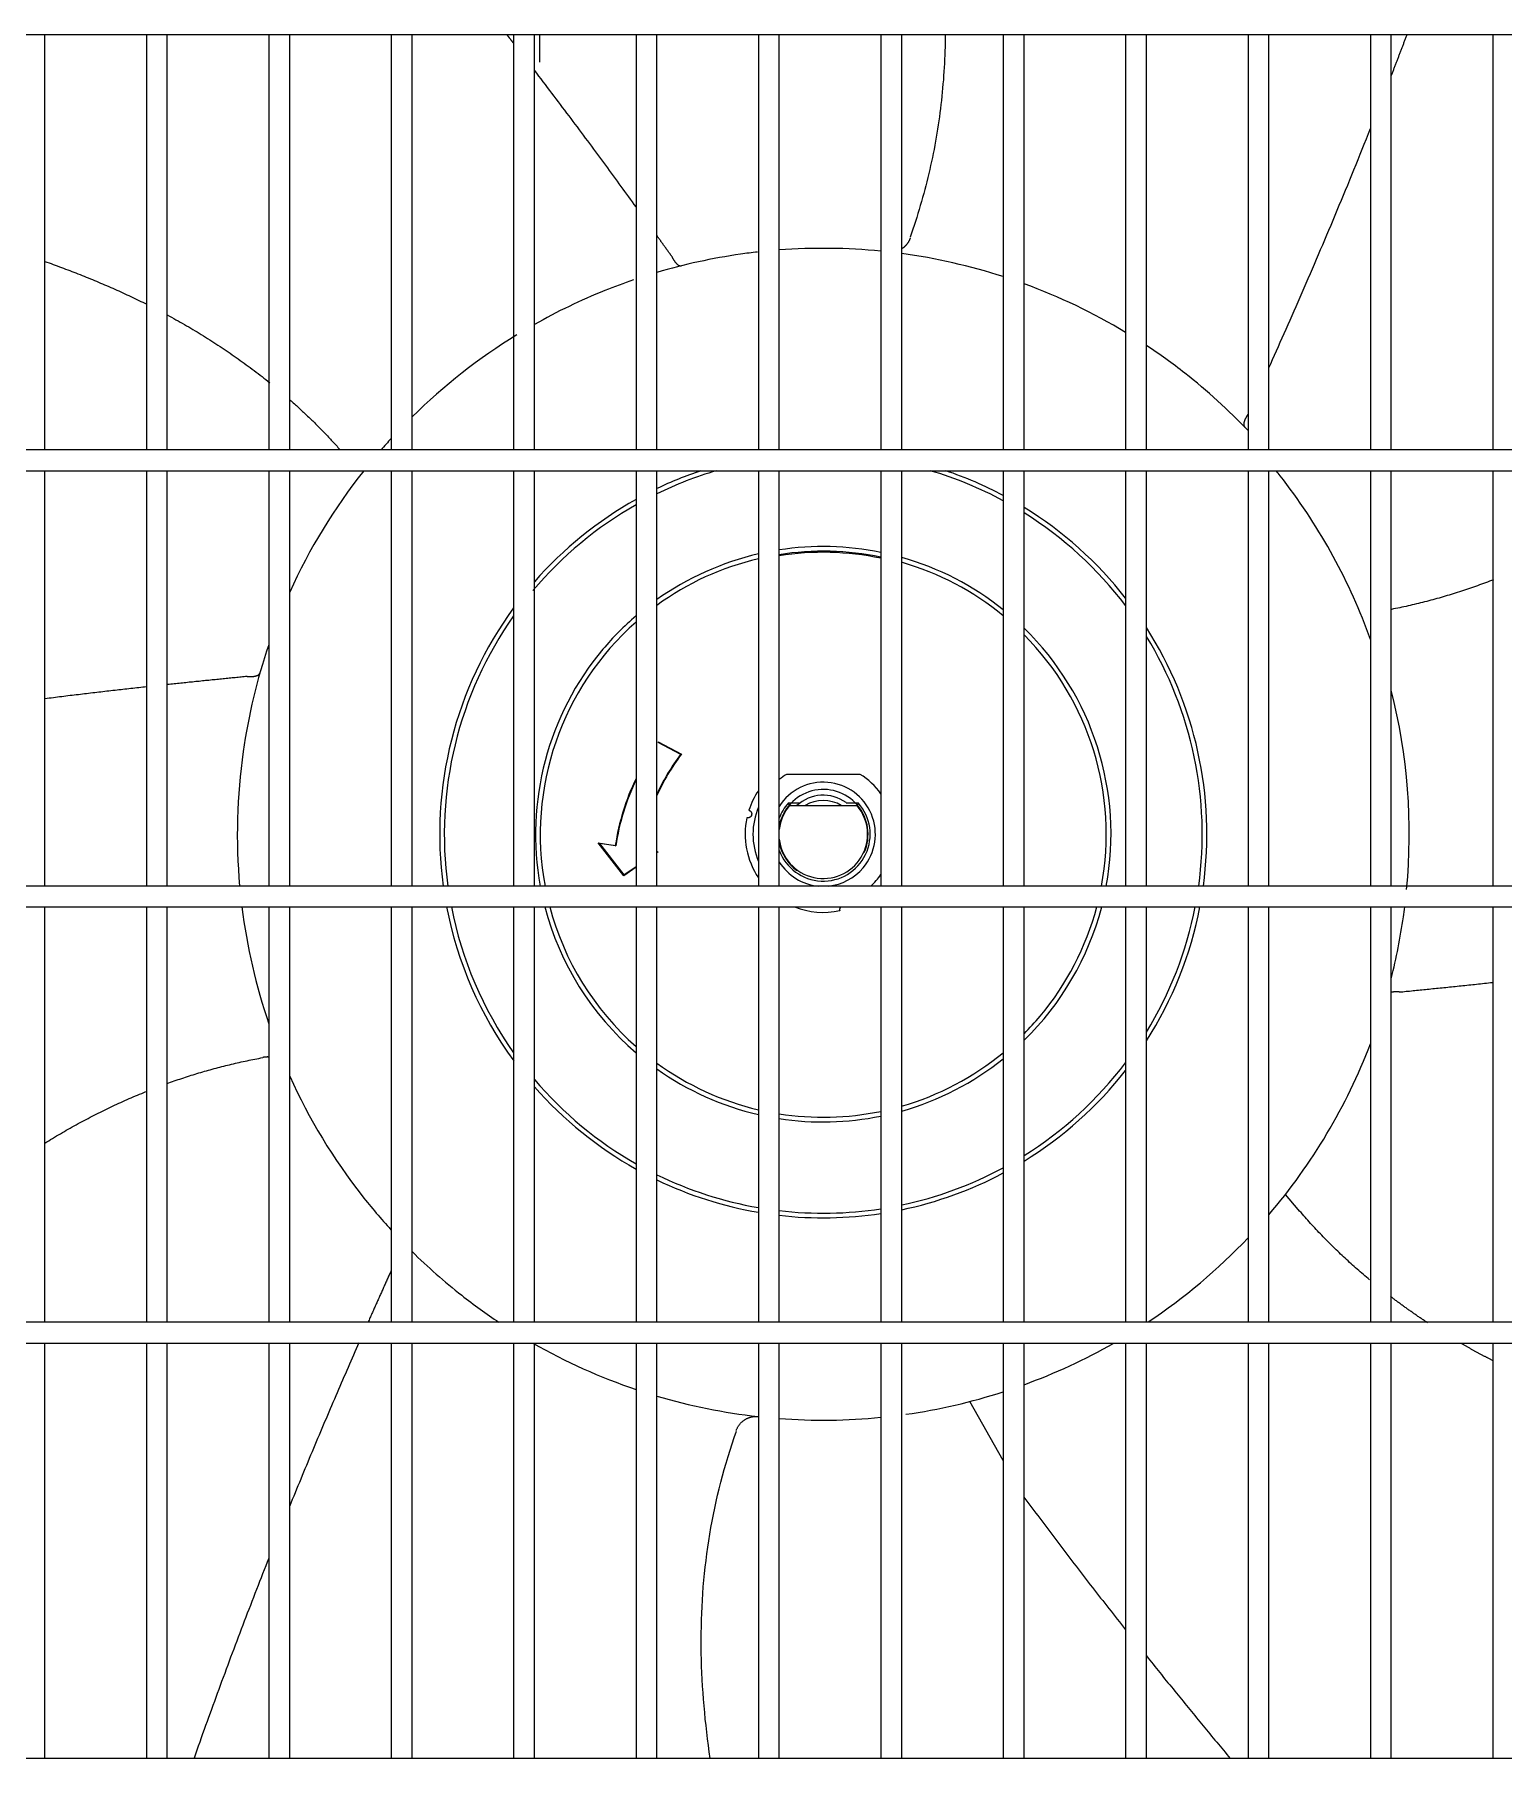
# Model space of a CAD drawing. Header units: millimetres. Extents: x 0 to 504600, y 0 to 118800.
# Drawn here: x 434281.5 to 434563.5, y 45893.9 to 46224.9 of the extents above; entities that cross this region are included whole.
import ezdxf

# ---------------------------------------------------------------- set-up
doc = ezdxf.new("R2010")
doc.units = ezdxf.units.MM
doc.header["$LTSCALE"] = 200
doc.layers.add('LG-AIRCON', color=240, linetype='Continuous')

# ---------------------------------------------------------------- blocks, each defined once
blk = doc.blocks.new('UXC')
at = {"layer": 'LG-AIRCON', "color": 0}
for p, q in [((-393.71, 546.5), (351.81, 546.5)), ((-148.2, 466.74), (-148.2, 546.5)), ((-128.7, 546.5), (-128.7, 466.74)), ((-124.7, 466.74), (-124.7, 546.5)), ((-105.2, 546.5), (-105.2, 466.74)), ((-101.2, 466.74), (-101.2, 546.5)), ((-81.7, 546.5), (-81.7, 466.74)), ((-77.7, 466.74), (-77.7, 546.5)), ((-58.2, 546.5), (-58.2, 466.74)), ((-54.2, 466.74), (-54.2, 546.5)), ((-34.7, 546.5), (-34.7, 466.74)), ((-30.7, 466.74), (-30.7, 546.5)), ((-11.2, 546.5), (-11.2, 466.74)), ((-7.2, 466.74), (-7.2, 546.5)), ((12.3, 546.5), (12.3, 466.74)), ((16.3, 466.74), (16.3, 546.5)), ((35.8, 546.5), (35.8, 466.74)), ((39.8, 466.74), (39.8, 546.5)), ((59.3, 546.5), (59.3, 466.74)), ((63.3, 466.74), (63.3, 546.5)), ((82.8, 546.5), (82.8, 466.74)), ((86.8, 466.74), (86.8, 546.5)), ((106.3, 546.5), (106.3, 466.74)), ((110.3, 466.74), (110.3, 546.5)), ((129.8, 546.5), (129.8, 466.74)), ((-54.2, 489.29), (-47.79, 477.97)), ((351.81, 466.75), (-393.71, 466.75)), ((-393.71, 462.75), (351.81, 462.75)), ((-148.2, 383), (-148.2, 462.75)), ((-128.7, 462.75), (-128.7, 383)), ((-124.7, 383), (-124.7, 462.75)), ((-105.2, 462.75), (-105.2, 383)), ((-101.2, 383), (-101.2, 462.75)), ((-82.05, 462.75), (-82, 462.7)), ((-81.7, 462.75), (-81.7, 383)), ((-77.7, 383), (-77.7, 462.75)), ((-58.2, 462.75), (-58.2, 383)), ((-54.2, 383), (-54.2, 462.75)), ((-34.7, 462.75), (-34.7, 383)), ((-30.7, 383), (-30.7, 462.75)), ((-11.2, 462.75), (-11.2, 383)), ((-7.2, 383), (-7.2, 462.75)), ((12.3, 462.75), (12.3, 383)), ((16.3, 383), (16.3, 462.75)), ((35.8, 462.75), (35.8, 383)), ((39.8, 383), (39.8, 462.75)), ((59.3, 462.75), (59.3, 383)), ((63.3, 383), (63.3, 462.75)), ((82.8, 462.75), (82.8, 383)), ((86.8, 383), (86.8, 462.75)), ((106.3, 462.75), (106.3, 383)), ((110.3, 383), (110.3, 462.75)), ((129.8, 462.75), (129.8, 383)), ((351.81, 383), (-393.71, 383)), ((-393.71, 379), (351.81, 379)), ((-148.2, 299.25), (-148.2, 379)), ((-128.7, 379), (-128.7, 299.25)), ((-124.7, 299.25), (-124.7, 379)), ((-105.2, 379), (-105.2, 299.25)), ((-101.2, 299.25), (-101.2, 379)), ((-81.7, 379), (-81.7, 299.25)), ((-77.7, 299.25), (-77.7, 379)), ((-58.2, 379), (-58.2, 299.25)), ((-54.2, 299.25), (-54.2, 379)), ((-34.7, 379), (-34.7, 299.25)), ((-30.7, 299.25), (-30.7, 379)), ((-11.2, 379), (-11.2, 299.25)), ((-7.2, 299.25), (-7.2, 379)), ((12.3, 379), (12.3, 299.25)), ((16.3, 299.25), (16.3, 379)), ((35.8, 379), (35.8, 299.25)), ((39.8, 299.25), (39.8, 379)), ((59.3, 379), (59.3, 299.25)), ((63.3, 299.25), (63.3, 379)), ((82.8, 379), (82.8, 299.25)), ((86.8, 299.25), (86.8, 379)), ((106.3, 379), (106.3, 299.25)), ((110.3, 299.25), (110.3, 379)), ((129.8, 379), (129.8, 299.25)), ((16.3, 375.38), (18.65, 377.01)), ((18.62, 376.87), (16.3, 375.26)), ((18.65, 377.01), (18.62, 376.87)), ((23.3, 370.81), (18.62, 376.87)), ((18.65, 377.01), (23.54, 370.67)), ((12.07, 372.44), (12.3, 372.6)), ((12.34, 372.5), (12.07, 372.44)), ((12.3, 372.41), (12.07, 372.44)), ((20.19, 371.29), (23.3, 370.81)), ((20.28, 371.18), (20.19, 371.29)), ((23.54, 370.67), (20.28, 371.18)), ((23.54, 370.67), (23.3, 370.81)), ((-24.05, 363.05), (-26.36, 363.05)), ((-13.17, 363.55), (-26.13, 363.55)), ((-12.94, 363.05), (-15.15, 363.05)), ((-26.72, 357.55), (-12.58, 357.55)), ((7.73, 353.71), (7.58, 353.68)), ((12.05, 351.3), (7.58, 353.68)), ((7.73, 353.71), (12.02, 351.43)), ((12.05, 351.3), (12.02, 351.43)), ((351.81, 299.25), (-393.71, 299.25)), ((-107.99, 301.03), (-107.38, 300.24)), ((-393.71, 295.25), (351.81, 295.25)), ((-148.2, 215.51), (-148.2, 295.26)), ((-128.7, 295.26), (-128.7, 215.51)), ((-124.7, 215.51), (-124.7, 295.26)), ((-105.2, 295.26), (-105.2, 215.51)), ((-101.2, 215.51), (-101.2, 295.26)), ((-81.7, 295.26), (-81.7, 215.51)), ((-77.7, 215.51), (-77.7, 295.26)), ((-58.2, 295.26), (-58.2, 215.51)), ((-54.2, 215.51), (-54.2, 295.26)), ((-34.7, 295.26), (-34.7, 215.51)), ((-30.7, 215.51), (-30.7, 295.26)), ((-11.2, 295.26), (-11.2, 215.51)), ((-7.2, 215.51), (-7.2, 295.26)), ((12.3, 295.26), (12.3, 215.51)), ((16.3, 215.51), (16.3, 295.26)), ((35.8, 295.26), (35.8, 215.51)), ((39.8, 215.51), (39.8, 295.26)), ((59.3, 295.26), (59.3, 215.51)), ((63.3, 215.51), (63.3, 295.26)), ((82.8, 295.26), (82.8, 215.51)), ((86.8, 215.51), (86.8, 295.26)), ((106.3, 295.26), (106.3, 215.51)), ((110.3, 215.51), (110.3, 295.26)), ((129.8, 295.26), (129.8, 215.51)), ((34.83, 215.5), (34.83, 220.83)), ((351.81, 215.5), (-393.71, 215.5))]:
    blk.add_line(p, q, dxfattribs=at)
for points in [[(-81.69, 526.83), (-82.01, 527.23), (-82.32, 527.63), (-82.64, 528.03), (-82.96, 528.42), (-83.28, 528.82), (-83.6, 529.22), (-83.92, 529.61), (-84.24, 530.01), (-84.56, 530.4), (-84.87, 530.8), (-85.19, 531.2), (-85.51, 531.59), (-85.83, 531.99), (-86.16, 532.38), (-86.48, 532.78), (-86.8, 533.17), (-87.12, 533.57), (-87.44, 533.96), (-87.76, 534.36), (-88.08, 534.75), (-88.4, 535.15), (-88.73, 535.54), (-89.05, 535.94), (-89.37, 536.33), (-89.69, 536.72), (-90.01, 537.12), (-90.34, 537.51), (-90.66, 537.9), (-90.98, 538.29), (-91.3, 538.69), (-91.63, 539.08), (-91.95, 539.47), (-92.27, 539.86), (-92.59, 540.25), (-92.92, 540.64), (-93.24, 541.03), (-93.56, 541.42), (-93.88, 541.81), (-94.21, 542.2), (-94.53, 542.59), (-94.85, 542.98), (-95.18, 543.37), (-95.5, 543.76), (-95.83, 544.15), (-96.15, 544.54), (-96.48, 544.93), (-96.81, 545.33), (-97.14, 545.72), (-97.47, 546.11), (-97.79, 546.5)], [(2.04, 546.52), (2.23, 545.26), (2.4, 544), (2.56, 542.74), (2.72, 541.48), (2.86, 540.21), (3, 538.95), (3.12, 537.68), (3.24, 536.42), (3.34, 535.15), (3.44, 533.88), (3.52, 532.61), (3.59, 531.35), (3.65, 530.08), (3.7, 528.81), (3.74, 527.54), (3.77, 526.26), (3.79, 524.99), (3.79, 523.72), (3.78, 522.45), (3.76, 521.18), (3.73, 519.91), (3.68, 518.64), (3.63, 517.37), (3.56, 516.09), (3.47, 514.82), (3.38, 513.56), (3.27, 512.29), (3.14, 511.02), (3.01, 509.75), (2.86, 508.49), (2.7, 507.22), (2.52, 505.96), (2.33, 504.7), (2.13, 503.44), (1.91, 502.19), (1.68, 500.93), (1.44, 499.68), (1.18, 498.43), (0.91, 497.19), (0.63, 495.95), (0.33, 494.71), (0.02, 493.47), (-0.31, 492.24), (-0.65, 491.01), (-1.01, 489.78), (-1.37, 488.56), (-1.75, 487.34), (-2.15, 486.12), (-2.56, 484.9), (-2.98, 483.69)], [(86.8, 508.04), (87.1, 508.79), (87.4, 509.54), (87.69, 510.3), (87.99, 511.05), (88.28, 511.8), (88.58, 512.56), (88.88, 513.32), (89.17, 514.08), (89.46, 514.83), (89.76, 515.59), (90.05, 516.35), (90.35, 517.12), (90.64, 517.88), (90.93, 518.64), (91.23, 519.4), (91.52, 520.17), (91.81, 520.93), (92.1, 521.7), (92.39, 522.47), (92.68, 523.23), (92.97, 524), (93.26, 524.77), (93.55, 525.54), (93.84, 526.31), (94.13, 527.08), (94.42, 527.85), (94.7, 528.62), (94.99, 529.39), (95.28, 530.17), (95.57, 530.95), (95.86, 531.73), (96.14, 532.5), (96.42, 533.27), (96.7, 534.03), (96.98, 534.79), (97.26, 535.55), (97.54, 536.31), (97.82, 537.08), (98.09, 537.84), (98.37, 538.62), (98.66, 539.4), (98.94, 540.19), (99.22, 540.98), (99.51, 541.78), (99.79, 542.57), (100.07, 543.35), (100.35, 544.13), (100.62, 544.91), (100.89, 545.68), (101.16, 546.45)], [(-58.18, 496.33), (-58.55, 496.84), (-58.93, 497.35), (-59.31, 497.86), (-59.69, 498.37), (-60.07, 498.88), (-60.45, 499.38), (-60.83, 499.89), (-61.21, 500.4), (-61.59, 500.91), (-61.98, 501.42), (-62.36, 501.93), (-62.74, 502.44), (-63.13, 502.95), (-63.51, 503.46), (-63.9, 503.97), (-64.28, 504.48), (-64.67, 504.99), (-65.06, 505.5), (-65.45, 506.01), (-65.83, 506.52), (-66.22, 507.03), (-66.61, 507.54), (-67, 508.05), (-67.39, 508.56), (-67.78, 509.07), (-68.17, 509.58), (-68.56, 510.09), (-68.96, 510.6), (-69.35, 511.11), (-69.74, 511.62), (-70.14, 512.13), (-70.53, 512.64), (-70.92, 513.16), (-71.32, 513.67), (-71.71, 514.17), (-72.11, 514.68), (-72.51, 515.19), (-72.9, 515.7), (-73.3, 516.21), (-73.7, 516.72), (-74.09, 517.23), (-74.49, 517.74), (-74.89, 518.25), (-75.29, 518.76), (-75.69, 519.27), (-76.09, 519.78), (-76.49, 520.29), (-76.89, 520.79), (-77.29, 521.3), (-77.69, 521.81)], [(69.51, 466.71), (69.76, 467.29), (70.02, 467.88), (70.28, 468.46), (70.54, 469.05), (70.8, 469.64), (71.06, 470.24), (71.32, 470.83), (71.58, 471.43), (71.84, 472.03), (72.1, 472.64), (72.37, 473.24), (72.63, 473.85), (72.89, 474.45), (73.16, 475.06), (73.42, 475.68), (73.69, 476.29), (73.95, 476.91), (74.22, 477.53), (74.49, 478.15), (74.75, 478.77), (75.02, 479.39), (75.29, 480.02), (75.56, 480.64), (75.82, 481.27), (76.09, 481.9), (76.36, 482.53), (76.63, 483.17), (76.9, 483.8), (77.16, 484.44), (77.43, 485.08), (77.7, 485.72), (77.97, 486.36), (78.24, 487), (78.51, 487.64), (78.78, 488.29), (79.05, 488.94), (79.32, 489.59), (79.59, 490.24), (79.86, 490.89), (80.13, 491.54), (80.4, 492.19), (80.67, 492.85), (80.94, 493.5), (81.21, 494.16), (81.48, 494.82), (81.75, 495.48), (82.02, 496.14), (82.29, 496.8), (82.56, 497.46), (82.83, 498.13)], [(-2.95, 483.55), (-2.98, 483.44), (-3.02, 483.34), (-3.06, 483.24), (-3.11, 483.14), (-3.15, 483.04), (-3.2, 482.95), (-3.25, 482.86), (-3.31, 482.76), (-3.36, 482.67), (-3.42, 482.58), (-3.48, 482.5), (-3.55, 482.41), (-3.61, 482.33), (-3.68, 482.24), (-3.75, 482.16), (-3.82, 482.08), (-3.9, 482.01), (-3.98, 481.93), (-4.05, 481.86), (-4.14, 481.79), (-4.22, 481.72), (-4.3, 481.65), (-4.39, 481.59), (-4.48, 481.52), (-4.57, 481.47), (-4.66, 481.41), (-4.75, 481.35), (-4.85, 481.3), (-4.94, 481.25), (-5.04, 481.21), (-5.14, 481.16), (-5.24, 481.12), (-5.34, 481.08), (-5.44, 481.05), (-5.54, 481.01), (-5.64, 480.98), (-5.75, 480.95), (-5.85, 480.93), (-5.96, 480.91), (-6.06, 480.89), (-6.17, 480.87), (-6.27, 480.86), (-6.38, 480.85), (-6.49, 480.84), (-6.6, 480.83), (-6.7, 480.83), (-6.81, 480.83), (-6.91, 480.84), (-7.02, 480.84), (-7.13, 480.85)], [(-148.15, 470.11), (-148.03, 470.04), (-147.91, 469.98), (-147.79, 469.92), (-147.68, 469.86), (-147.56, 469.8), (-147.44, 469.74), (-147.32, 469.67), (-147.2, 469.61), (-147.08, 469.55), (-146.96, 469.49), (-146.84, 469.42), (-146.72, 469.36), (-146.6, 469.3), (-146.49, 469.24), (-146.37, 469.17), (-146.25, 469.11), (-146.13, 469.05), (-146.01, 468.98), (-145.89, 468.92), (-145.77, 468.86), (-145.66, 468.79), (-145.54, 468.73), (-145.42, 468.67), (-145.3, 468.6), (-145.18, 468.54), (-145.06, 468.47), (-144.95, 468.41), (-144.83, 468.34), (-144.71, 468.28), (-144.59, 468.22), (-144.48, 468.15), (-144.36, 468.09), (-144.24, 468.02), (-144.12, 467.96), (-144.01, 467.89), (-143.89, 467.83), (-143.77, 467.76), (-143.65, 467.69), (-143.54, 467.63), (-143.42, 467.56), (-143.3, 467.5), (-143.18, 467.43), (-143.07, 467.36), (-142.95, 467.3), (-142.83, 467.23), (-142.72, 467.17), (-142.6, 467.1), (-142.48, 467.03), (-142.37, 466.96), (-142.25, 466.9)], [(-135.73, 462.89), (-135.59, 462.79), (-135.44, 462.7), (-135.29, 462.6), (-135.15, 462.5), (-135, 462.41), (-134.85, 462.31), (-134.71, 462.21), (-134.56, 462.11), (-134.42, 462.02), (-134.27, 461.92), (-134.12, 461.82), (-133.98, 461.72), (-133.83, 461.62), (-133.69, 461.52), (-133.54, 461.42), (-133.4, 461.32), (-133.25, 461.22), (-133.11, 461.12), (-132.96, 461.02), (-132.82, 460.92), (-132.68, 460.82), (-132.53, 460.72), (-132.39, 460.62), (-132.24, 460.52), (-132.1, 460.42), (-131.96, 460.31), (-131.81, 460.21), (-131.67, 460.11), (-131.53, 460.01), (-131.39, 459.91), (-131.24, 459.8), (-131.1, 459.7), (-130.96, 459.6), (-130.81, 459.49), (-130.67, 459.39), (-130.53, 459.29), (-130.39, 459.18), (-130.25, 459.08), (-130.11, 458.97), (-129.96, 458.87), (-129.82, 458.76), (-129.68, 458.66), (-129.54, 458.55), (-129.4, 458.45), (-129.26, 458.34), (-129.12, 458.24), (-128.98, 458.13), (-128.84, 458.02), (-128.7, 457.92), (-128.56, 457.81)], [(63.29, 452.8), (63.38, 452.99), (63.46, 453.17), (63.55, 453.36), (63.63, 453.55), (63.72, 453.74), (63.8, 453.93), (63.89, 454.12), (63.97, 454.31), (64.06, 454.5), (64.15, 454.69), (64.23, 454.88), (64.32, 455.08), (64.41, 455.27), (64.49, 455.46), (64.58, 455.66), (64.67, 455.85), (64.76, 456.05), (64.84, 456.25), (64.93, 456.44), (65.02, 456.64), (65.11, 456.84), (65.2, 457.03), (65.29, 457.23), (65.38, 457.43), (65.47, 457.63), (65.56, 457.83), (65.64, 458.03), (65.73, 458.23), (65.82, 458.43), (65.91, 458.63), (66, 458.83), (66.09, 459.04), (66.18, 459.24), (66.28, 459.44), (66.37, 459.64), (66.46, 459.85), (66.55, 460.05), (66.64, 460.26), (66.73, 460.46), (66.83, 460.67), (66.92, 460.87), (67.01, 461.08), (67.1, 461.29), (67.19, 461.49), (67.28, 461.7), (67.38, 461.91), (67.47, 462.12), (67.56, 462.33), (67.66, 462.53), (67.75, 462.74)], [(-124.54, 454.6), (-124.24, 454.35), (-123.94, 454.1), (-123.64, 453.84), (-123.34, 453.59), (-123.04, 453.33), (-122.75, 453.08), (-122.45, 452.82), (-122.16, 452.56), (-121.86, 452.3), (-121.57, 452.04), (-121.28, 451.78), (-120.99, 451.52), (-120.7, 451.25), (-120.41, 450.99), (-120.12, 450.72), (-119.83, 450.46), (-119.55, 450.19), (-119.26, 449.92), (-118.98, 449.65), (-118.69, 449.38), (-118.41, 449.11), (-118.13, 448.84), (-117.85, 448.56), (-117.57, 448.29), (-117.29, 448.01), (-117.01, 447.74), (-116.73, 447.46), (-116.45, 447.18), (-116.18, 446.9), (-115.9, 446.62), (-115.63, 446.34), (-115.36, 446.06), (-115.09, 445.77), (-114.81, 445.49), (-114.54, 445.2), (-114.28, 444.92), (-114.01, 444.63), (-113.74, 444.34), (-113.47, 444.05), (-113.21, 443.76), (-112.94, 443.47), (-112.68, 443.18), (-112.41, 442.88), (-112.15, 442.59), (-111.89, 442.29), (-111.63, 442), (-111.37, 441.7), (-111.11, 441.4), (-110.85, 441.1), (-108.38, 438.21)], [(129.8, 428.35), (129.43, 428.12), (129.06, 427.89), (128.69, 427.66), (128.32, 427.44), (127.94, 427.21), (127.57, 426.99), (127.19, 426.77), (126.82, 426.55), (126.44, 426.33), (126.06, 426.11), (125.69, 425.9), (125.31, 425.68), (124.93, 425.47), (124.55, 425.25), (124.17, 425.04), (123.79, 424.83), (123.4, 424.62), (123.02, 424.42), (122.64, 424.21), (122.25, 424), (121.87, 423.8), (121.48, 423.6), (121.1, 423.39), (120.71, 423.19), (120.32, 423), (119.93, 422.8), (119.54, 422.6), (119.15, 422.41), (118.76, 422.21), (118.37, 422.02), (117.98, 421.83), (117.59, 421.64), (117.2, 421.45), (116.8, 421.27), (116.41, 421.08), (116.01, 420.9), (115.62, 420.71), (115.22, 420.53), (114.82, 420.35), (114.42, 420.17), (114.02, 420), (113.62, 419.82), (113.22, 419.65), (112.82, 419.47), (112.42, 419.3), (112.02, 419.13), (111.62, 418.96), (111.21, 418.8), (110.81, 418.63), (110.41, 418.47)], [(106.39, 416.93), (106.03, 416.8), (105.67, 416.67), (105.31, 416.55), (104.95, 416.42), (104.59, 416.3), (104.23, 416.17), (103.87, 416.05), (103.51, 415.93), (103.15, 415.81), (102.78, 415.69), (102.42, 415.57), (102.06, 415.46), (101.69, 415.34), (101.33, 415.23), (100.96, 415.12), (100.6, 415), (100.23, 414.89), (99.87, 414.79), (99.5, 414.68), (99.14, 414.57), (98.77, 414.47), (98.4, 414.36), (98.04, 414.26), (97.67, 414.16), (97.3, 414.06), (96.93, 413.96), (96.56, 413.86), (96.19, 413.76), (95.82, 413.67), (95.45, 413.57), (95.08, 413.48), (94.71, 413.39), (94.34, 413.3), (93.97, 413.21), (93.6, 413.12), (93.22, 413.03), (92.85, 412.95), (92.48, 412.86), (92.1, 412.78), (91.73, 412.7), (91.36, 412.61), (90.98, 412.53), (90.6, 412.46), (90.23, 412.38), (89.85, 412.3), (89.48, 412.23), (89.1, 412.15), (88.72, 412.08), (88.34, 412.01), (87.97, 411.94)], [(87.86, 411.84), (87.84, 411.83), (87.82, 411.83), (87.8, 411.82), (87.78, 411.82), (87.75, 411.82), (87.73, 411.81), (87.71, 411.81), (87.69, 411.81), (87.67, 411.8), (87.65, 411.8), (87.63, 411.8), (87.6, 411.79), (87.58, 411.79), (87.56, 411.79), (87.54, 411.79), (87.52, 411.78), (87.5, 411.78), (87.48, 411.78), (87.46, 411.78), (87.43, 411.77), (87.41, 411.77), (87.39, 411.77), (87.37, 411.77), (87.35, 411.77), (87.33, 411.76), (87.31, 411.76), (87.29, 411.76), (87.26, 411.76), (87.24, 411.76), (87.22, 411.76), (87.2, 411.76), (87.18, 411.76), (87.16, 411.76), (87.14, 411.76), (87.12, 411.76), (87.1, 411.75), (87.07, 411.75), (87.05, 411.75), (87.03, 411.75), (87.01, 411.75), (86.99, 411.76), (86.97, 411.76), (86.95, 411.76), (86.93, 411.76), (86.91, 411.76), (86.88, 411.76), (86.86, 411.76), (86.84, 411.76), (86.82, 411.76), (86.8, 411.76)], [(-130.28, 399.34), (-130.61, 399.31), (-130.93, 399.28), (-131.25, 399.24), (-131.58, 399.21), (-131.91, 399.18), (-132.23, 399.15), (-132.57, 399.11), (-132.9, 399.08), (-133.24, 399.04), (-133.57, 399.01), (-133.91, 398.98), (-134.25, 398.94), (-134.59, 398.91), (-134.94, 398.87), (-135.28, 398.84), (-135.62, 398.8), (-135.97, 398.77), (-136.32, 398.74), (-136.67, 398.7), (-137.02, 398.66), (-137.38, 398.63), (-137.73, 398.59), (-138.09, 398.55), (-138.44, 398.52), (-138.8, 398.48), (-139.16, 398.45), (-139.53, 398.41), (-139.89, 398.37), (-140.25, 398.33), (-140.62, 398.29), (-140.98, 398.26), (-141.35, 398.22), (-141.72, 398.18), (-142.09, 398.14), (-142.46, 398.1), (-142.83, 398.07), (-143.21, 398.03), (-143.58, 397.99), (-143.96, 397.95), (-144.34, 397.91), (-144.71, 397.87), (-145.09, 397.83), (-145.47, 397.79), (-145.86, 397.75), (-146.24, 397.71), (-146.62, 397.66), (-147.01, 397.62), (-147.39, 397.58), (-147.78, 397.54), (-148.16, 397.5)], [(-130.22, 399.34), (-130.23, 399.34), (-130.23, 399.34), (-130.23, 399.34), (-130.23, 399.34), (-130.23, 399.34), (-130.23, 399.34), (-130.23, 399.34), (-130.23, 399.34), (-130.24, 399.34), (-130.24, 399.34), (-130.24, 399.34), (-130.24, 399.34), (-130.24, 399.34), (-130.24, 399.34), (-130.24, 399.34), (-130.24, 399.34), (-130.25, 399.34), (-130.25, 399.34), (-130.25, 399.34), (-130.25, 399.34), (-130.25, 399.34), (-130.25, 399.34), (-130.25, 399.34), (-130.25, 399.34), (-130.25, 399.34), (-130.26, 399.34), (-130.26, 399.34), (-130.26, 399.34), (-130.26, 399.34), (-130.26, 399.34), (-130.26, 399.34), (-130.26, 399.34), (-130.26, 399.34), (-130.27, 399.34), (-130.27, 399.34), (-130.27, 399.34), (-130.27, 399.34), (-130.27, 399.34), (-130.27, 399.34), (-130.27, 399.34), (-130.27, 399.34), (-130.27, 399.34), (-130.28, 399.34), (-130.28, 399.34), (-130.28, 399.34), (-130.28, 399.34), (-130.28, 399.34), (-130.28, 399.34), (-130.28, 399.34), (-130.28, 399.34)], [(-130.22, 399.34), (-130.19, 399.34), (-130.15, 399.34), (-130.12, 399.33), (-130.08, 399.33), (-130.04, 399.33), (-130.01, 399.33), (-129.97, 399.33), (-129.94, 399.32), (-129.9, 399.32), (-129.87, 399.32), (-129.83, 399.32), (-129.8, 399.32), (-129.76, 399.32), (-129.73, 399.32), (-129.7, 399.32), (-129.66, 399.32), (-129.63, 399.32), (-129.6, 399.32), (-129.56, 399.32), (-129.53, 399.32), (-129.5, 399.32), (-129.46, 399.32), (-129.43, 399.32), (-129.4, 399.32), (-129.37, 399.33), (-129.34, 399.33), (-129.31, 399.33), (-129.27, 399.33), (-129.24, 399.33), (-129.21, 399.34), (-129.18, 399.34), (-129.15, 399.34), (-129.12, 399.35), (-129.09, 399.35), (-129.06, 399.35), (-129.03, 399.36), (-129, 399.36), (-128.98, 399.36), (-128.95, 399.37), (-128.92, 399.37), (-128.89, 399.38), (-128.86, 399.38), (-128.84, 399.39), (-128.81, 399.39), (-128.78, 399.4), (-128.76, 399.4), (-128.73, 399.41), (-128.71, 399.41), (-128.68, 399.42), (-128.66, 399.43)], [(-23.02, 382.99), (-23, 383), (-22.99, 383.02), (-22.98, 383.03), (-22.97, 383.04), (-22.96, 383.05), (-22.95, 383.06), (-22.94, 383.08), (-22.93, 383.09), (-22.92, 383.1), (-22.91, 383.12), (-22.9, 383.13), (-22.89, 383.14), (-22.89, 383.16), (-22.88, 383.17), (-22.87, 383.18), (-22.86, 383.2), (-22.86, 383.21), (-22.85, 383.23), (-22.84, 383.24), (-22.84, 383.26), (-22.83, 383.27), (-22.83, 383.29), (-22.82, 383.31), (-22.82, 383.32), (-22.81, 383.34), (-22.81, 383.35), (-22.8, 383.37), (-22.8, 383.38), (-22.8, 383.4), (-22.79, 383.42), (-22.79, 383.43), (-22.79, 383.45), (-22.79, 383.47), (-22.79, 383.48), (-22.78, 383.5), (-22.78, 383.51), (-22.78, 383.53), (-22.78, 383.55), (-22.78, 383.56), (-22.78, 383.58), (-22.78, 383.59), (-22.78, 383.61), (-22.79, 383.63), (-22.79, 383.64), (-22.79, 383.66), (-22.79, 383.67), (-22.8, 383.69), (-22.8, 383.7), (-22.8, 383.72), (-22.81, 383.73)], [(-5.37, 364.45), (-5.42, 364.46), (-5.46, 364.48), (-5.5, 364.5), (-5.54, 364.52), (-5.58, 364.55), (-5.62, 364.57), (-5.65, 364.6), (-5.69, 364.64), (-5.72, 364.67), (-5.75, 364.71), (-5.78, 364.74), (-5.8, 364.78), (-5.83, 364.83), (-5.85, 364.87), (-5.86, 364.91), (-5.88, 364.95), (-5.89, 365), (-5.9, 365.04), (-5.91, 365.09), (-5.91, 365.13), (-5.91, 365.18), (-5.91, 365.22), (-5.9, 365.27), (-5.89, 365.31), (-5.88, 365.36), (-5.87, 365.41), (-5.85, 365.45), (-5.84, 365.49), (-5.81, 365.54), (-5.79, 365.57), (-5.77, 365.61), (-5.74, 365.65), (-5.71, 365.68), (-5.68, 365.71), (-5.64, 365.74), (-5.61, 365.77), (-5.57, 365.8), (-5.52, 365.82), (-5.48, 365.84), (-5.44, 365.86), (-5.39, 365.88), (-5.35, 365.89), (-5.31, 365.9), (-5.26, 365.91), (-5.21, 365.92), (-5.17, 365.92), (-5.12, 365.92), (-5.08, 365.91), (-5.03, 365.91), (-4.98, 365.9)], [(-26.36, 363.05), (-26.35, 363.07), (-26.34, 363.08), (-26.34, 363.1), (-26.33, 363.11), (-26.32, 363.12), (-26.32, 363.14), (-26.31, 363.15), (-26.3, 363.17), (-26.3, 363.18), (-26.29, 363.2), (-26.28, 363.21), (-26.28, 363.23), (-26.27, 363.24), (-26.26, 363.25), (-26.26, 363.27), (-26.25, 363.28), (-26.25, 363.3), (-26.24, 363.31), (-26.23, 363.32), (-26.23, 363.33), (-26.22, 363.35), (-26.22, 363.36), (-26.21, 363.37), (-26.21, 363.38), (-26.2, 363.39), (-26.19, 363.41), (-26.19, 363.42), (-26.19, 363.43), (-26.18, 363.44), (-26.18, 363.45), (-26.17, 363.46), (-26.17, 363.47), (-26.16, 363.47), (-26.16, 363.48), (-26.16, 363.49), (-26.15, 363.5), (-26.15, 363.5), (-26.15, 363.51), (-26.14, 363.52), (-26.14, 363.52), (-26.14, 363.53), (-26.14, 363.53), (-26.13, 363.54), (-26.13, 363.54), (-26.13, 363.54), (-26.13, 363.55), (-26.13, 363.55), (-26.13, 363.55), (-26.13, 363.55), (-26.13, 363.55)], [(-13.17, 363.55), (-13.17, 363.55), (-13.17, 363.55), (-13.17, 363.55), (-13.16, 363.54), (-13.16, 363.54), (-13.16, 363.54), (-13.16, 363.53), (-13.16, 363.53), (-13.16, 363.53), (-13.15, 363.52), (-13.15, 363.52), (-13.15, 363.51), (-13.14, 363.5), (-13.14, 363.5), (-13.14, 363.49), (-13.13, 363.48), (-13.13, 363.47), (-13.13, 363.46), (-13.12, 363.45), (-13.12, 363.44), (-13.11, 363.43), (-13.11, 363.42), (-13.1, 363.41), (-13.1, 363.4), (-13.09, 363.39), (-13.09, 363.38), (-13.08, 363.37), (-13.08, 363.36), (-13.07, 363.34), (-13.07, 363.33), (-13.06, 363.32), (-13.06, 363.31), (-13.05, 363.29), (-13.04, 363.28), (-13.04, 363.27), (-13.03, 363.25), (-13.02, 363.24), (-13.02, 363.23), (-13.01, 363.21), (-13.01, 363.2), (-13, 363.18), (-12.99, 363.17), (-12.99, 363.15), (-12.98, 363.14), (-12.97, 363.12), (-12.97, 363.11), (-12.96, 363.09), (-12.95, 363.08), (-12.95, 363.06), (-12.94, 363.05)], [(110.27, 340.75), (110.64, 340.79), (111.02, 340.83), (111.39, 340.88), (111.77, 340.92), (112.14, 340.96), (112.52, 341), (112.9, 341.04), (113.28, 341.08), (113.66, 341.12), (114.04, 341.17), (114.42, 341.21), (114.8, 341.25), (115.18, 341.3), (115.57, 341.34), (115.95, 341.39), (116.33, 341.43), (116.72, 341.47), (117.11, 341.52), (117.49, 341.56), (117.88, 341.6), (118.27, 341.65), (118.66, 341.69), (119.05, 341.74), (119.44, 341.79), (119.83, 341.83), (120.22, 341.88), (120.61, 341.92), (121.01, 341.97), (121.4, 342.02), (121.79, 342.06), (122.19, 342.11), (122.58, 342.16), (122.98, 342.2), (123.37, 342.25), (123.77, 342.3), (124.17, 342.35), (124.57, 342.39), (124.97, 342.44), (125.37, 342.49), (125.76, 342.54), (126.17, 342.59), (126.57, 342.64), (126.97, 342.69), (127.37, 342.74), (127.77, 342.79), (128.17, 342.84), (128.58, 342.89), (128.98, 342.94), (129.39, 342.99), (129.79, 343.04)], [(90.93, 338.76), (90.85, 338.76), (90.77, 338.77), (90.7, 338.77), (90.62, 338.78), (90.55, 338.78), (90.47, 338.78), (90.4, 338.78), (90.33, 338.78), (90.26, 338.78), (90.19, 338.78), (90.12, 338.78), (90.05, 338.77), (89.98, 338.77), (89.92, 338.76), (89.85, 338.76), (89.79, 338.75), (89.72, 338.74), (89.66, 338.73), (89.6, 338.72), (89.54, 338.71), (89.49, 338.7), (89.43, 338.69), (89.37, 338.68), (89.32, 338.66), (89.27, 338.65), (89.22, 338.63), (89.17, 338.62), (89.12, 338.6), (89.08, 338.58), (89.03, 338.56), (88.99, 338.54), (88.95, 338.52), (88.91, 338.5), (88.87, 338.48), (88.83, 338.46), (88.8, 338.44), (88.77, 338.41), (88.74, 338.39), (88.71, 338.36), (88.68, 338.34), (88.65, 338.31), (88.63, 338.29), (88.61, 338.26), (88.58, 338.23), (88.57, 338.2), (88.55, 338.17), (88.53, 338.14), (88.52, 338.11), (88.51, 338.08), (88.5, 338.05)], [(90.93, 338.76), (90.93, 338.76), (90.93, 338.76), (90.93, 338.76), (90.93, 338.76), (90.94, 338.76), (90.94, 338.76), (90.94, 338.76), (90.94, 338.76), (90.94, 338.76), (90.94, 338.76), (90.94, 338.76), (90.94, 338.76), (90.94, 338.76), (90.95, 338.76), (90.95, 338.76), (90.95, 338.76), (90.95, 338.76), (90.95, 338.76), (90.95, 338.76), (90.95, 338.76), (90.95, 338.76), (90.96, 338.76), (90.96, 338.76), (90.96, 338.76), (90.96, 338.76), (90.96, 338.76), (90.96, 338.76), (90.96, 338.76), (90.96, 338.76), (90.97, 338.76), (90.97, 338.76), (90.97, 338.76), (90.97, 338.76), (90.97, 338.76), (90.97, 338.76), (90.97, 338.76), (90.97, 338.76), (90.97, 338.76), (90.98, 338.76), (90.98, 338.76), (90.98, 338.76), (90.98, 338.76), (90.98, 338.76), (90.98, 338.76), (90.98, 338.76), (90.98, 338.76), (90.99, 338.76), (90.99, 338.76), (90.99, 338.76), (90.99, 338.76)], [(90.99, 338.76), (91.27, 338.79), (91.55, 338.82), (91.83, 338.84), (92.11, 338.87), (92.39, 338.9), (92.67, 338.93), (92.96, 338.96), (93.25, 338.99), (93.53, 339.01), (93.82, 339.04), (94.12, 339.07), (94.41, 339.1), (94.7, 339.13), (95, 339.16), (95.29, 339.19), (95.59, 339.22), (95.89, 339.25), (96.18, 339.28), (96.48, 339.31), (96.78, 339.34), (97.09, 339.37), (97.39, 339.4), (97.7, 339.43), (98, 339.47), (98.31, 339.5), (98.62, 339.53), (98.93, 339.56), (99.24, 339.59), (99.55, 339.62), (99.86, 339.65), (100.17, 339.69), (100.49, 339.72), (100.8, 339.75), (101.12, 339.79), (101.43, 339.82), (101.75, 339.85), (102.07, 339.88), (102.39, 339.91), (102.71, 339.95), (103.03, 339.98), (103.35, 340.01), (103.67, 340.05), (104, 340.08), (104.32, 340.12), (104.65, 340.15), (104.97, 340.18), (105.3, 340.22), (105.63, 340.25), (105.96, 340.29), (106.29, 340.32)], [(-148.3, 320.19), (-147.92, 320.34), (-147.54, 320.48), (-147.16, 320.63), (-146.78, 320.77), (-146.4, 320.91), (-146.01, 321.05), (-145.63, 321.19), (-145.25, 321.33), (-144.86, 321.47), (-144.48, 321.6), (-144.09, 321.73), (-143.7, 321.87), (-143.32, 322), (-142.93, 322.13), (-142.54, 322.26), (-142.16, 322.38), (-141.77, 322.51), (-141.38, 322.63), (-140.99, 322.76), (-140.6, 322.88), (-140.21, 323), (-139.82, 323.12), (-139.43, 323.24), (-139.04, 323.35), (-138.65, 323.47), (-138.26, 323.58), (-137.87, 323.69), (-137.47, 323.8), (-137.08, 323.91), (-136.69, 324.02), (-136.29, 324.12), (-135.9, 324.23), (-135.5, 324.33), (-135.11, 324.44), (-134.71, 324.54), (-134.31, 324.64), (-133.92, 324.73), (-133.52, 324.83), (-133.12, 324.93), (-132.73, 325.02), (-132.33, 325.11), (-131.93, 325.2), (-131.53, 325.29), (-131.13, 325.38), (-130.73, 325.47), (-130.33, 325.55), (-129.93, 325.64), (-129.52, 325.72), (-129.12, 325.8), (-128.72, 325.88)], [(82.71, 285.68), (82.51, 285.85), (82.3, 286.03), (82.1, 286.21), (81.9, 286.39), (81.71, 286.57), (81.51, 286.75), (81.31, 286.93), (81.11, 287.11), (80.91, 287.3), (80.71, 287.48), (80.52, 287.66), (80.32, 287.85), (80.12, 288.03), (79.93, 288.21), (79.73, 288.4), (79.54, 288.58), (79.35, 288.77), (79.15, 288.96), (78.96, 289.14), (78.76, 289.33), (78.57, 289.52), (78.38, 289.7), (78.19, 289.89), (78, 290.08), (77.81, 290.27), (77.62, 290.46), (77.43, 290.65), (77.24, 290.84), (77.05, 291.03), (76.86, 291.23), (76.67, 291.42), (76.48, 291.61), (76.29, 291.8), (76.11, 292), (75.92, 292.19), (75.73, 292.39), (75.55, 292.58), (75.36, 292.78), (75.18, 292.97), (74.99, 293.17), (74.81, 293.37), (74.63, 293.56), (74.44, 293.76), (74.26, 293.96), (74.08, 294.16), (73.89, 294.36), (73.71, 294.56), (73.53, 294.76), (73.35, 294.96), (73.17, 295.16)], [(-101.17, 288.43), (-101.12, 288.5), (-101.08, 288.56), (-101.04, 288.63), (-101, 288.69), (-100.96, 288.75), (-100.92, 288.82), (-100.88, 288.88), (-100.85, 288.94), (-100.81, 289), (-100.78, 289.07), (-100.75, 289.13), (-100.72, 289.19), (-100.69, 289.25), (-100.66, 289.31), (-100.63, 289.37), (-100.61, 289.43), (-100.58, 289.49), (-100.56, 289.54), (-100.54, 289.6), (-100.52, 289.66), (-100.5, 289.71), (-100.48, 289.77), (-100.46, 289.82), (-100.45, 289.87), (-100.43, 289.93), (-100.42, 289.98), (-100.41, 290.03), (-100.4, 290.08), (-100.4, 290.12), (-100.39, 290.17), (-100.38, 290.22), (-100.38, 290.27), (-100.38, 290.31), (-100.38, 290.35), (-100.38, 290.4), (-100.38, 290.44), (-100.39, 290.48), (-100.39, 290.52), (-100.4, 290.56), (-100.41, 290.59), (-100.42, 290.63), (-100.43, 290.66), (-100.44, 290.7), (-100.45, 290.73), (-100.47, 290.76), (-100.49, 290.79), (-100.51, 290.82), (-100.53, 290.85), (-100.55, 290.87), (-100.57, 290.9)], [(106.3, 269.34), (105.89, 269.56), (105.47, 269.79), (105.06, 270.02), (104.65, 270.25), (104.23, 270.48), (103.82, 270.71), (103.41, 270.94), (103, 271.17), (102.59, 271.41), (102.19, 271.65), (101.78, 271.89), (101.37, 272.13), (100.97, 272.37), (100.56, 272.61), (100.16, 272.86), (99.76, 273.1), (99.35, 273.35), (98.95, 273.6), (98.55, 273.85), (98.15, 274.1), (97.76, 274.35), (97.36, 274.61), (96.96, 274.87), (96.57, 275.12), (96.17, 275.38), (95.78, 275.64), (95.39, 275.91), (94.99, 276.17), (94.6, 276.44), (94.21, 276.7), (93.82, 276.97), (93.44, 277.24), (93.05, 277.51), (92.66, 277.78), (92.28, 278.06), (91.89, 278.33), (91.51, 278.61), (91.13, 278.89), (90.75, 279.17), (90.37, 279.45), (89.99, 279.74), (89.61, 280.02), (89.24, 280.31), (88.86, 280.6), (88.49, 280.88), (88.11, 281.18), (87.74, 281.47), (87.37, 281.76), (87, 282.06), (86.63, 282.35)], [(-105.19, 279.51), (-105.55, 278.7), (-105.91, 277.9), (-106.28, 277.08), (-106.65, 276.25), (-107.02, 275.42), (-107.39, 274.59), (-107.76, 273.74), (-108.14, 272.89), (-108.52, 272.04), (-108.9, 271.18), (-109.28, 270.32), (-109.66, 269.45), (-110.04, 268.57), (-110.43, 267.69), (-110.81, 266.81), (-111.2, 265.92), (-111.59, 265.03), (-111.98, 264.13), (-112.37, 263.23), (-112.77, 262.32), (-113.16, 261.41), (-113.55, 260.49), (-113.95, 259.57), (-114.34, 258.65), (-114.74, 257.72), (-115.14, 256.79), (-115.53, 255.85), (-115.93, 254.92), (-116.33, 253.97), (-116.73, 253.03), (-117.13, 252.08), (-117.53, 251.13), (-117.92, 250.18), (-118.32, 249.22), (-118.72, 248.26), (-119.12, 247.29), (-119.52, 246.33), (-119.92, 245.36), (-120.33, 244.39), (-120.73, 243.41), (-121.13, 242.43), (-121.53, 241.45), (-121.93, 240.47), (-122.33, 239.49), (-122.73, 238.5), (-123.13, 237.51), (-123.52, 236.52), (-123.92, 235.53), (-124.32, 234.53), (-124.72, 233.53)], [(129.8, 259.07), (129.4, 259.21), (129, 259.35), (128.6, 259.49), (128.2, 259.64), (127.8, 259.78), (127.41, 259.93), (127.01, 260.08), (126.61, 260.22), (126.21, 260.37), (125.81, 260.52), (125.42, 260.67), (125.02, 260.82), (124.62, 260.98), (124.23, 261.13), (123.83, 261.28), (123.44, 261.44), (123.04, 261.59), (122.65, 261.75), (122.25, 261.91), (121.86, 262.07), (121.46, 262.23), (121.07, 262.39), (120.68, 262.55), (120.29, 262.71), (119.89, 262.88), (119.5, 263.04), (119.11, 263.21), (118.72, 263.37), (118.33, 263.54), (117.94, 263.71), (117.55, 263.88), (117.16, 264.05), (116.77, 264.22), (116.39, 264.39), (116, 264.57), (115.61, 264.74), (115.22, 264.92), (114.84, 265.09), (114.45, 265.27), (114.07, 265.45), (113.68, 265.63), (113.3, 265.81), (112.91, 265.99), (112.53, 266.17), (112.15, 266.36), (111.77, 266.54), (111.38, 266.73), (111, 266.91), (110.62, 267.1), (110.24, 267.29)], [(9.41, 258.14), (9.37, 258.21), (9.34, 258.28), (9.3, 258.35), (9.27, 258.42), (9.23, 258.48), (9.2, 258.55), (9.16, 258.61), (9.13, 258.67), (9.09, 258.74), (9.05, 258.8), (9.02, 258.85), (8.98, 258.91), (8.94, 258.97), (8.9, 259.02), (8.87, 259.08), (8.83, 259.13), (8.79, 259.18), (8.75, 259.23), (8.71, 259.27), (8.67, 259.32), (8.64, 259.36), (8.6, 259.41), (8.56, 259.45), (8.52, 259.49), (8.48, 259.52), (8.44, 259.56), (8.41, 259.59), (8.37, 259.63), (8.33, 259.66), (8.29, 259.69), (8.25, 259.71), (8.21, 259.74), (8.18, 259.76), (8.14, 259.79), (8.1, 259.81), (8.06, 259.83), (8.03, 259.84), (7.99, 259.86), (7.95, 259.87), (7.92, 259.88), (7.88, 259.89), (7.85, 259.9), (7.81, 259.9), (7.78, 259.91), (7.74, 259.91), (7.71, 259.91), (7.67, 259.91), (7.64, 259.91), (7.61, 259.9), (7.57, 259.89)], [(-36.35, 254.55), (-36.33, 254.6), (-36.31, 254.66), (-36.29, 254.71), (-36.27, 254.76), (-36.25, 254.81), (-36.23, 254.86), (-36.21, 254.91), (-36.19, 254.96), (-36.16, 255.01), (-36.14, 255.06), (-36.11, 255.11), (-36.09, 255.15), (-36.06, 255.2), (-36.04, 255.25), (-36.01, 255.3), (-35.99, 255.34), (-35.96, 255.39), (-35.93, 255.43), (-35.9, 255.48), (-35.87, 255.52), (-35.84, 255.57), (-35.81, 255.61), (-35.78, 255.65), (-35.74, 255.7), (-35.71, 255.74), (-35.68, 255.78), (-35.64, 255.82), (-35.61, 255.87), (-35.57, 255.91), (-35.54, 255.95), (-35.5, 255.99), (-35.46, 256.03), (-35.43, 256.07), (-35.39, 256.1), (-35.35, 256.14), (-35.31, 256.18), (-35.27, 256.22), (-35.23, 256.25), (-35.19, 256.29), (-35.15, 256.32), (-35.11, 256.36), (-35.06, 256.39), (-35.02, 256.43), (-34.98, 256.46), (-34.93, 256.49), (-34.89, 256.52), (-34.85, 256.56), (-34.8, 256.59), (-34.76, 256.62), (-34.71, 256.65)], [(9.41, 258.14), (9.41, 258.14), (9.41, 258.14), (9.41, 258.14), (9.41, 258.14), (9.41, 258.14), (9.41, 258.14), (9.41, 258.13), (9.41, 258.13), (9.41, 258.13), (9.41, 258.13), (9.41, 258.13), (9.42, 258.13), (9.42, 258.13), (9.42, 258.13), (9.42, 258.13), (9.42, 258.13), (9.42, 258.12), (9.42, 258.12), (9.42, 258.12), (9.42, 258.12), (9.42, 258.12), (9.42, 258.12), (9.42, 258.12), (9.42, 258.12), (9.42, 258.12), (9.42, 258.12), (9.42, 258.11), (9.42, 258.11), (9.43, 258.11), (9.43, 258.11), (9.43, 258.11), (9.43, 258.11), (9.43, 258.11), (9.43, 258.11), (9.43, 258.11), (9.43, 258.1), (9.43, 258.1), (9.43, 258.1), (9.43, 258.1), (9.43, 258.1), (9.43, 258.1), (9.43, 258.1), (9.43, 258.1), (9.43, 258.1), (9.44, 258.1), (9.44, 258.09), (9.44, 258.09), (9.44, 258.09), (9.44, 258.09), (9.44, 258.09)], [(9.44, 258.09), (9.49, 258.01), (9.55, 257.94), (9.6, 257.86), (9.66, 257.79), (9.71, 257.71), (9.77, 257.63), (9.82, 257.56), (9.88, 257.48), (9.93, 257.4), (9.99, 257.33), (10.04, 257.25), (10.1, 257.17), (10.15, 257.09), (10.21, 257.02), (10.27, 256.94), (10.32, 256.86), (10.38, 256.79), (10.43, 256.71), (10.49, 256.63), (10.54, 256.55), (10.6, 256.47), (10.66, 256.4), (10.71, 256.32), (10.77, 256.24), (10.83, 256.16), (10.88, 256.08), (10.94, 256), (11, 255.92), (11.06, 255.84), (11.11, 255.76), (11.17, 255.68), (11.23, 255.6), (11.28, 255.53), (11.34, 255.45), (11.4, 255.37), (11.46, 255.29), (11.51, 255.21), (11.57, 255.12), (11.63, 255.04), (11.69, 254.96), (11.74, 254.88), (11.8, 254.8), (11.86, 254.72), (11.92, 254.64), (11.98, 254.56), (12.04, 254.48), (12.1, 254.4), (12.16, 254.32), (12.21, 254.23), (12.27, 254.15)], [(-43.08, 215.5), (-43.07, 216.29), (-43.05, 217.08), (-43.03, 217.87), (-43.01, 218.66), (-42.98, 219.45), (-42.94, 220.25), (-42.91, 221.04), (-42.86, 221.83), (-42.81, 222.62), (-42.76, 223.41), (-42.7, 224.2), (-42.63, 224.99), (-42.57, 225.78), (-42.49, 226.57), (-42.41, 227.35), (-42.33, 228.14), (-42.24, 228.93), (-42.14, 229.72), (-42.04, 230.5), (-41.94, 231.29), (-41.83, 232.08), (-41.71, 232.86), (-41.59, 233.65), (-41.46, 234.43), (-41.33, 235.21), (-41.2, 235.99), (-41.05, 236.77), (-40.91, 237.55), (-40.75, 238.33), (-40.6, 239.11), (-40.43, 239.88), (-40.26, 240.66), (-40.09, 241.43), (-39.91, 242.21), (-39.73, 242.98), (-39.54, 243.75), (-39.34, 244.52), (-39.14, 245.28), (-38.93, 246.05), (-38.72, 246.82), (-38.5, 247.58), (-38.28, 248.34), (-38.06, 249.11), (-37.82, 249.87), (-37.58, 250.63), (-37.34, 251.39), (-37.09, 252.14), (-36.84, 252.9), (-36.58, 253.66), (-36.31, 254.41)], [(16.29, 248.59), (16.64, 248.11), (16.99, 247.62), (17.35, 247.13), (17.7, 246.64), (18.06, 246.15), (18.42, 245.65), (18.78, 245.16), (19.15, 244.66), (19.51, 244.16), (19.88, 243.65), (20.25, 243.15), (20.62, 242.64), (20.99, 242.13), (21.37, 241.62), (21.74, 241.11), (22.12, 240.6), (22.5, 240.08), (22.88, 239.57), (23.26, 239.05), (23.64, 238.53), (24.03, 238.01), (24.42, 237.48), (24.8, 236.96), (25.19, 236.43), (25.58, 235.91), (25.98, 235.38), (26.37, 234.85), (26.77, 234.32), (27.17, 233.78), (27.56, 233.25), (27.96, 232.72), (28.36, 232.18), (28.76, 231.64), (29.17, 231.11), (29.57, 230.57), (29.98, 230.03), (30.39, 229.48), (30.8, 228.94), (31.21, 228.4), (31.62, 227.86), (32.03, 227.31), (32.44, 226.76), (32.86, 226.22), (33.27, 225.67), (33.69, 225.12), (34.11, 224.57), (34.53, 224.02), (34.95, 223.47), (35.37, 222.92), (35.79, 222.37)], [(-128.73, 223.33), (-128.79, 223.18), (-128.86, 223.02), (-128.92, 222.86), (-128.98, 222.71), (-129.04, 222.55), (-129.1, 222.4), (-129.16, 222.24), (-129.22, 222.08), (-129.28, 221.93), (-129.34, 221.77), (-129.4, 221.62), (-129.46, 221.46), (-129.52, 221.3), (-129.58, 221.15), (-129.64, 220.99), (-129.7, 220.83), (-129.76, 220.68), (-129.82, 220.52), (-129.88, 220.37), (-129.94, 220.21), (-130, 220.05), (-130.06, 219.9), (-130.12, 219.74), (-130.18, 219.58), (-130.24, 219.43), (-130.3, 219.27), (-130.36, 219.11), (-130.42, 218.96), (-130.48, 218.8), (-130.54, 218.64), (-130.6, 218.49), (-130.66, 218.33), (-130.72, 218.17), (-130.78, 218.01), (-130.84, 217.86), (-130.9, 217.7), (-130.96, 217.54), (-131.02, 217.39), (-131.08, 217.23), (-131.14, 217.07), (-131.2, 216.92), (-131.26, 216.76), (-131.32, 216.6), (-131.38, 216.44), (-131.44, 216.29), (-131.5, 216.13), (-131.56, 215.97), (-131.62, 215.81), (-131.68, 215.66), (-131.74, 215.5)], [(39.78, 217.2), (39.8, 217.17), (39.83, 217.13), (39.86, 217.1), (39.88, 217.07), (39.91, 217.03), (39.94, 217), (39.96, 216.96), (39.99, 216.93), (40.02, 216.89), (40.04, 216.86), (40.07, 216.82), (40.1, 216.79), (40.12, 216.76), (40.15, 216.72), (40.18, 216.69), (40.2, 216.65), (40.23, 216.62), (40.26, 216.58), (40.28, 216.55), (40.31, 216.52), (40.34, 216.48), (40.36, 216.45), (40.39, 216.41), (40.42, 216.38), (40.44, 216.34), (40.47, 216.31), (40.5, 216.27), (40.52, 216.24), (40.55, 216.21), (40.58, 216.17), (40.6, 216.14), (40.63, 216.1), (40.66, 216.07), (40.68, 216.03), (40.71, 216), (40.74, 215.96), (40.76, 215.93), (40.79, 215.9), (40.82, 215.86), (40.84, 215.83), (40.87, 215.79), (40.9, 215.76), (40.93, 215.72), (40.95, 215.69), (40.98, 215.66), (41.01, 215.62), (41.03, 215.59), (41.06, 215.55), (41.09, 215.52), (41.11, 215.48)]]:
    blk.add_lwpolyline(points, dxfattribs=at)
for centre, radius, start, end in [((-19.65, 369.05), 112.5, 98.1072, 107.8851), ((-19.65, 369.05), 112.5, 85.6917, 95.6362), ((-19.65, 369.05), 112.5, 73.5014, 83.6063), ((-19.65, 369.05), 112.5, 110.0394, 119.7212), ((-19.65, 369.05), 112.5, 60.2793, 71.3641), ((-19.65, 369.05), 112.5, 123.6551, 136.4591), ((-19.65, 369.05), 112.5, 51.8937, 56.3974), ((-19.65, 369.05), 112.5, 45.43, 51.8937), ((-19.65, 369.05), 112.5, 38.1072, 42.4508), ((-19.65, 369.05), 112.5, 139.5027, 159.0316), ((-19.65, 369.05), 73.65, 101.795, 117.9781), ((-19.65, 369.05), 73.65, 83.4125, 98.6337), ((-19.65, 369.05), 72.76, 83.3337, 98.7406), ((-19.65, 369.05), 73.65, 64.2931, 80.2737), ((-19.65, 369.05), 72.76, 63.9556, 80.15), ((-19.65, 369.05), 72.76, 101.9412, 118.355), ((-19.65, 369.05), 112.5, 24.402, 38.1072), ((-19.65, 369.05), 72.76, 122, 142.925), ((-19.65, 369.05), 73.65, 121.5612, 142.0081), ((-19.65, 369.05), 73.65, 41.1631, 60.7887), ((-19.65, 369.05), 72.76, 40.3475, 60.3894), ((-19.65, 369.05), 55.24, 81.2019, 101.5419), ((-19.65, 369.05), 55.24, 105.8113, 128.7219), ((-19.65, 369.05), 54.34, 106.0756, 129.4756), ((-19.65, 369.05), 54.34, 81.05, 101.7275), ((-19.65, 369.05), 55.24, 54.6631, 76.9775), ((-19.65, 369.05), 54.34, 53.9825, 76.7525), ((-19.65, 369.05), 55.24, 14.63, 49.3981), ((-19.65, 369.05), 73.65, 10.9231, 36.185), ((-19.65, 369.05), 72.76, 11.0581, 35.2063), ((-19.65, 369.05), 73.65, 147.3969, 169.0813), ((-19.65, 369.05), 55.24, 134.2625, 165.3688), ((-19.65, 369.05), 54.34, 135.185, 140), ((-19.65, 369.05), 54.34, 14.8719, 48.5769), ((-19.65, 369.05), 72.76, 148.5219, 168.9406), ((-19.65, 369.05), 54.34, 140, 165.1269), ((-19.65, 369.05), 112.5, 7.124, 18.8752), ((-19.65, 369.05), 112.5, 165.7738, 171.8937), ((-19.65, 369.05), 112.5, 171.8937, 172.8772), ((-19.65, 369.05), 15, 68.4406, 102.1363), ((-19.65, 369.05), 112.5, 174.5965, 194.2264), ((-19.65, 369.05), 73.65, 172.2313, 212.5963), ((-19.65, 369.05), 72.76, 172.1356, 211.4712), ((-19.65, 369.05), 55.24, 169.6213, 225.7419), ((-19.65, 369.05), 54.34, 169.4525, 224.8137), ((-19.65, 369.05), 13.5, 132.5159, 144.9362), ((-19.65, 369.05), 9, 20.1364, 221.8103), ((-19.65, 369.05), 8.5, 6.2204, 220.3202), ((-19.65, 369.05), 10, 95.6976, 140), ((-19.65, 369.05), 10, 32.3261, 84.2956), ((-19.65, 369.05), 15, 347.8649, 33.9005), ((-19.65, 369.05), 54.34, 311.4219, 10.5462), ((-19.65, 369.05), 55.24, 320, 10.3831), ((-19.65, 369.05), 72.76, 324.7981, 7.8631), ((-19.65, 369.05), 73.65, 323.8194, 7.7675), ((-19.65, 369.05), 112.5, 351.8937, 5.0747), ((-19.65, 369.05), 10, 140, 327.6669), ((-19.65, 369.05), 8.6, 10.7158, 53.8959), ((-19.65, 369.05), 13.5, 337.2567, 22.7502), ((-19.65, 369.05), 8.6, 156.1041, 349.2827), ((-24.21, 377.95), 44.9, 334.4648, 351.4748), ((-24.21, 377.95), 45, 334.1995, 351.3469), ((-19.65, 369.05), 8.5, 319.6798, 353.783), ((-19.65, 369.05), 9, 318.1897, 339.8683), ((-19.65, 369.05), 15, 326.0982, 342.1351), ((-19.65, 369.05), 13.5, 215.0617, 238.4137), ((-19.65, 369.05), 7.5, 234.0792, 312.8348), ((-19.65, 369.05), 6.5, 237.7973, 302.2054), ((-24.21, 377.95), 40, 322.6434, 335.9028), ((-24.21, 377.95), 40.1, 322.8118, 335.5854), ((-19.65, 369.05), 13.5, 301.5863, 308.7519), ((-19.65, 369.05), 112.5, 341.1243, 351.8937), ((-19.65, 369.05), 111.5, 199.5833, 217.5934), ((-19.65, 369.05), 55.24, 310.6006, 320), ((-19.65, 369.05), 72.76, 217.0681, 237.9987), ((-19.65, 369.05), 54.34, 230.5231, 253.9231), ((-19.65, 369.05), 55.24, 231.2825, 254.1875), ((-19.65, 369.05), 54.34, 283.2462, 306.0162), ((-19.65, 369.05), 73.65, 217.985, 238.4375), ((-19.65, 369.05), 55.24, 283.0212, 305.3356), ((-19.65, 369.05), 72.76, 299.6094, 320), ((-19.65, 369.05), 112.5, 321.6516, 335.5972), ((-19.65, 369.05), 73.65, 299.21, 318.8356), ((-19.65, 369.05), 54.13, 258.2212, 278.9831), ((-19.65, 369.05), 55.24, 258.4569, 278.7969), ((-19.65, 369.05), 54.34, 258.2713, 278.9487), ((-19.65, 369.05), 72.76, 241.6437, 253.6081), ((-19.65, 369.05), 73.65, 242.0206, 251.3806), ((-19.65, 369.05), 72.76, 286.385, 296.0488), ((-19.65, 369.05), 73.65, 288.6181, 295.7056), ((-19.65, 369.05), 111.5, 218.1072, 218.756), ((-19.65, 369.05), 112.5, 317.5047, 319.0044), ((-19.65, 369.05), 112.5, 223.5404, 231.8937), ((-19.65, 369.05), 112.5, 301.5516, 314.5701), ((-19.65, 369.05), 112.5, 231.8937, 236.5266), ((-19.65, 369.05), 112.5, 238.9362, 249.961), ((-19.65, 369.05), 112.5, 291.8937, 299.5312), ((-19.65, 369.05), 112.5, 252.115, 262.3116), ((-19.65, 369.05), 112.5, 288.8928, 291.8937), ((-19.65, 369.05), 112.5, 278.1072, 286.4989), ((-19.65, 369.05), 112.5, 264.363, 274.3069), ((-19.65, 369.05), 112.5, 276.4522, 278.1072)]:
    blk.add_arc(centre, radius, start, end, dxfattribs=at)

msp = doc.modelspace()

# ---------------------------------------------------------------- block references
at = {"layer": 'LG-AIRCON', "color": 200, "rotation": 180}
msp.add_blockref('UXC', (434413.27, 46440.42), dxfattribs=at)

doc.saveas('drawing.dxf')
